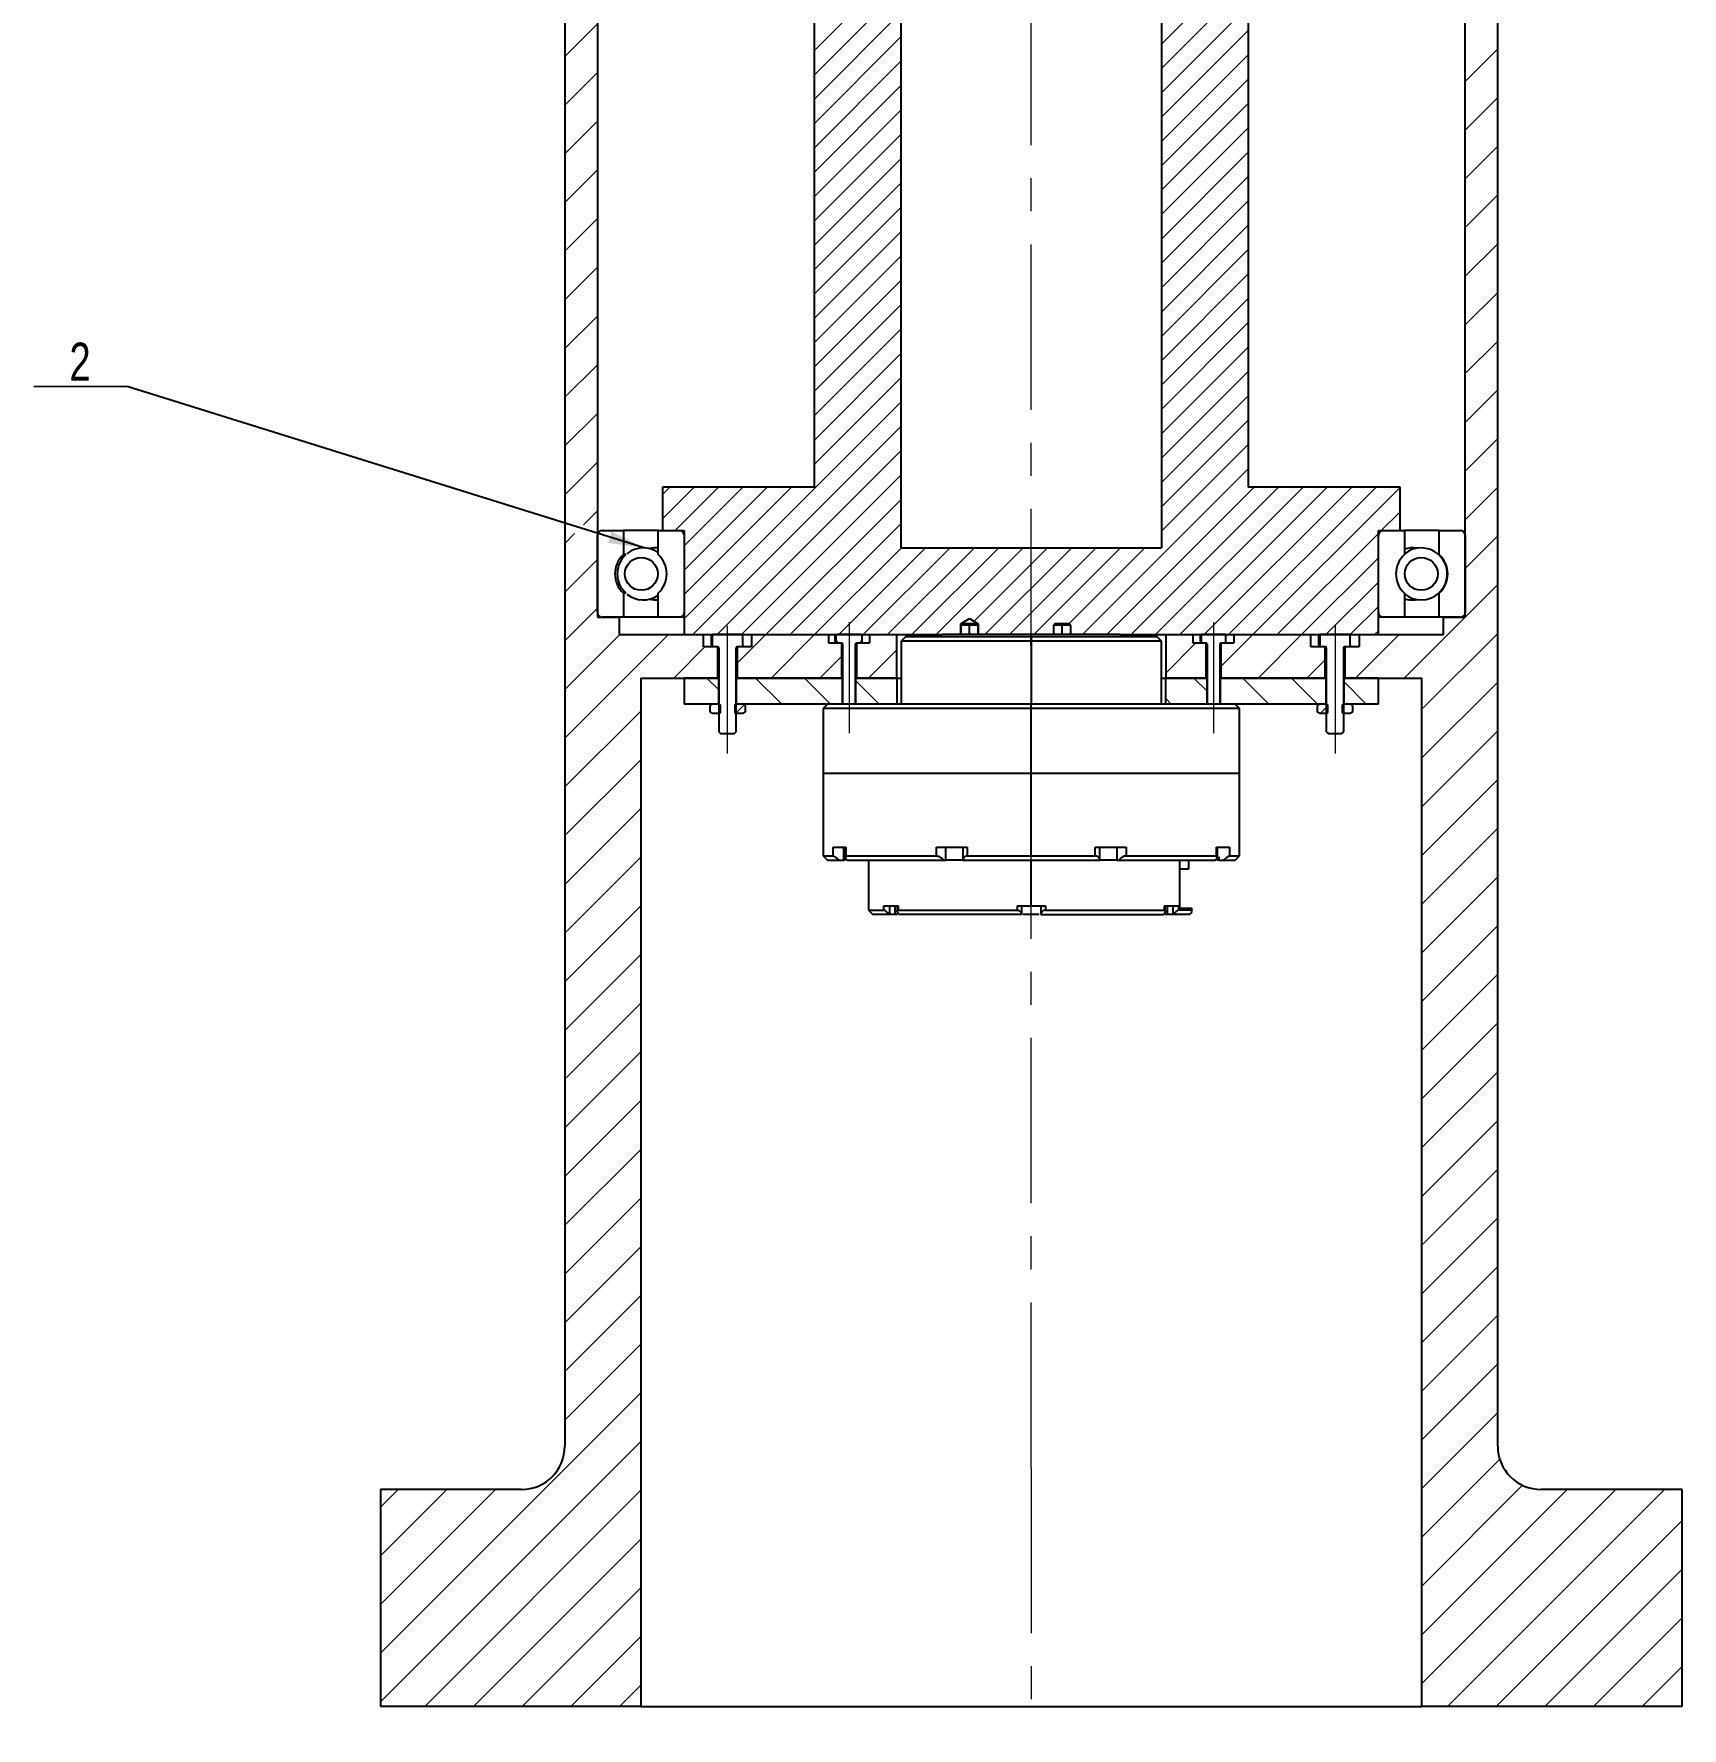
# Model space of a CAD drawing. Header units: millimetres. Extents: x -48 to 1187, y 2 to 839.
# Drawn here: x 595.5 to 747.4, y 516 to 672.1 of the extents above; entities that cross this region are included whole.
import ezdxf

# ---------------------------------------------------------------- set-up
doc = ezdxf.new("R2010")
doc.units = ezdxf.units.MM
doc.linetypes.add('CENTERX2', pattern=[20.32, 12.7, -2.54, 2.54, -2.54])
doc.styles.add('SLDTEXTSTYLE0', font='TXT', dxfattribs={"width": 0.75})
doc.dimstyles.new('SLDDIMSTYLE0', dxfattribs={"dimtxt": 0.18, "dimasz": 3.302, "dimexe": 0, "dimexo": 0.0625, "dimgap": 0, "dimtad": 0, "dimtih": 1, "dimtoh": 1, "dimdec": 0, "dimrnd": 1e-09, "dimzin": 0, "dimdsep": 46, "dimtxsty": 'Standard', "dimsah": 1, "dimcen": 0.09, "dimadec": 0, "dimazin": 0, "dimtfac": 3.302, "dimtdec": 0, "dimtofl": 0, "dimtmove": 0, "dimatfit": 3, "dimfxl": 0, "dimfrac": 2, "dimtolj": 1, "dimtzin": 0, "dimarcsym": 0})

# ---------------------------------------------------------------- blocks, each defined once
blk = doc.blocks.new('SW_HATCH_0')
at = {"color": 0, "linetype": 'Continuous', "lineweight": 18}
for p, q in [((24, 158.7), (16, 150.7)), ((56, 159.27), (48, 151.27)), ((24, 156.46), (16, 148.46)), ((56, 157.03), (48, 149.03)), ((56, 154.78), (48, 146.78)), ((-4, 153.15), (-7, 150.15)), ((24, 154.21), (16, 146.21)), ((24, 151.97), (16, 143.97)), ((56, 152.54), (48, 144.54)), ((56, 150.29), (48, 142.29)), ((79, 150.84), (76, 147.84)), ((-4, 148.66), (-7, 145.66)), ((24, 149.72), (16, 141.72)), ((24, 147.48), (16, 139.48)), ((56, 148.05), (48, 140.05)), ((56, 145.8), (48, 137.8)), ((79, 146.35), (76, 143.35)), ((-4, 144.17), (-7, 141.17)), ((24, 145.23), (16, 137.23)), ((24, 142.99), (16, 134.99)), ((56, 143.56), (48, 135.56)), ((24, 140.74), (16, 132.74)), ((56, 141.31), (48, 133.31)), ((79, 141.86), (76, 138.86)), ((-4, 139.68), (-7, 136.68)), ((56, 139.07), (48, 131.07)), ((24, 138.5), (16, 130.5)), ((24, 136.25), (16, 128.25)), ((56, 136.82), (48, 128.82)), ((79, 137.37), (76, 134.37)), ((-4, 135.19), (-7, 132.19)), ((56, 134.58), (48, 126.58)), ((24, 134.01), (16, 126.01)), ((79, 132.88), (76, 129.88)), ((24, 131.76), (16, 123.76)), ((56, 132.33), (48, 124.33)), ((-4, 130.7), (-7, 127.7)), ((56, 130.09), (48, 122.09)), ((24, 129.52), (16, 121.52)), ((79, 128.39), (76, 125.39)), ((24, 127.27), (16, 119.27)), ((56, 127.84), (48, 119.84)), ((-4, 126.21), (-7, 123.21)), ((24, 125.03), (16, 117.03)), ((56, 125.6), (48, 117.6)), ((79, 123.9), (76, 120.9)), ((24, 122.78), (16, 114.78)), ((56, 123.35), (48, 115.35)), ((-4, 121.72), (-7, 118.72)), ((24, 120.54), (16, 112.54)), ((56, 121.11), (48, 113.11)), ((56, 118.86), (48, 110.86)), ((79, 119.41), (76, 116.41)), ((-4, 117.23), (-7, 114.23)), ((24, 118.29), (4, 98.29)), ((24, 116.05), (4.79, 96.84)), ((56, 116.62), (48, 108.62)), ((56, 114.37), (48, 106.37)), ((79, 114.92), (76, 111.92)), ((-4, 112.74), (-7, 109.74)), ((24, 113.8), (7.04, 96.84)), ((24, 111.56), (9.28, 96.84)), ((56, 112.13), (40.71, 96.84)), ((4.92, 110.44), (2, 107.52)), ((2.68, 110.44), (2, 109.76)), ((7.17, 110.44), (3.17, 106.44)), ((13.9, 110.44), (4, 100.54)), ((11.66, 110.44), (4, 102.78)), ((9.41, 110.44), (4, 105.03)), ((56.56, 110.44), (42.96, 96.84)), ((58.8, 110.44), (45.2, 96.84)), ((61.05, 110.44), (47.45, 96.84)), ((63.29, 110.44), (49.69, 96.84)), ((65.54, 110.44), (51.94, 96.84)), ((67.78, 110.44), (54.18, 96.84)), ((70, 110.41), (56.43, 96.84)), ((79, 110.43), (76, 107.43)), ((-4, 108.25), (-5.29, 106.96)), ((24, 109.31), (11.53, 96.84)), ((70, 108.17), (68.27, 106.44)), ((24, 107.07), (13.77, 96.84)), ((-6.1, 106.15), (-7, 105.25)), ((24.02, 104.84), (16.02, 96.84)), ((26.26, 104.84), (18.26, 96.84)), ((28.51, 104.84), (20.51, 96.84)), ((30.75, 104.84), (22.75, 96.84)), ((33, 104.84), (25, 96.84)), ((35.24, 104.84), (27.24, 96.84)), ((37.49, 104.84), (30.72, 98.07)), ((39.73, 104.84), (31.73, 96.84)), ((41.98, 104.84), (33.98, 96.84)), ((44.22, 104.84), (36.22, 96.84)), ((46.47, 104.84), (39.47, 97.84)), ((68, 106.17), (58.67, 96.84)), ((79, 105.94), (76, 102.94)), ((-4, 103.76), (-7, 100.76)), ((68, 103.92), (60.92, 96.84)), ((68, 101.68), (63.16, 96.84)), ((79, 101.45), (76, 98.45)), ((-4, 99.27), (-7, 96.27)), ((68, 99.43), (65.41, 96.84)), ((75.99, 98.44), (70.39, 92.84)), ((2.55, 96.84), (-7, 87.29)), ((-1.94, 96.84), (-7, 91.78)), ((11.53, 96.84), (8.9, 94.21)), ((16.02, 96.84), (12.02, 92.84)), ((56.43, 96.84), (53.48, 93.89)), ((60.92, 96.84), (56.92, 92.84)), ((69.9, 96.84), (65.9, 92.84)), ((68, 97.19), (67.65, 96.84)), ((79, 96.96), (72, 89.96)), ((5.92, 95.72), (3.04, 92.84)), ((23.6, 95.44), (21, 92.84)), ((51.14, 96.04), (48.4, 93.3)), ((18.52, 94.85), (16.51, 92.84)), ((63.1, 94.53), (61.41, 92.84)), ((6.1, 92.84), (7.2, 91.74)), ((10.59, 92.84), (12.99, 90.44)), ((15.08, 92.84), (17.48, 90.44)), ((19.8, 92.61), (21.97, 90.44)), ((51, 92.84), (52.2, 91.64)), ((55.49, 92.84), (57.89, 90.44)), ((59.98, 92.84), (62.38, 90.44)), ((64.8, 92.51), (66.87, 90.44)), ((79, 92.47), (72, 85.47)), ((48.4, 90.95), (48.91, 90.44)), ((0, 89.8), (-7, 82.8)), ((4, 90.45), (4.01, 90.44)), ((9.54, 90.36), (8.76, 89.59)), ((63.34, 90.28), (62.62, 89.56)), ((79, 87.98), (72, 80.98)), ((0, 85.31), (-7, 78.31)), ((79, 83.49), (72, 76.49)), ((0, 80.82), (-7, 73.82)), ((79, 79), (72, 72)), ((0, 76.33), (-7, 69.33)), ((79, 74.51), (72, 67.51)), ((0, 71.84), (-7, 64.84)), ((79, 70.02), (72, 63.02)), ((0, 67.35), (-7, 60.35)), ((79, 65.53), (72, 58.53)), ((0, 62.86), (-7, 55.86)), ((79, 61.04), (72, 54.04)), ((0, 58.37), (-7, 51.37)), ((79, 56.55), (72, 49.55)), ((0, 53.88), (-7, 46.88)), ((79, 52.06), (72, 45.06)), ((0, 49.39), (-7, 42.39)), ((79, 47.57), (72, 40.57)), ((0, 44.9), (-7, 37.9)), ((79, 43.08), (72, 36.08)), ((0, 40.41), (-7, 33.41)), ((79, 38.59), (72, 31.59)), ((0, 35.92), (-7, 28.92)), ((79, 34.1), (72, 27.1)), ((0, 31.43), (-7, 24.43)), ((79, 29.61), (72, 22.61)), ((0, 26.94), (-24, 2.94)), ((79, 25.12), (72, 18.12)), ((0, 22.45), (-24, -1.55)), ((79.19, 20.82), (72, 13.63)), ((-13.39, 18.04), (-24, 7.43)), ((-17.88, 18.04), (-24, 11.92)), ((-22.37, 18.04), (-24, 16.41)), ((0, 17.96), (-19.92, -1.96)), ((81.29, 18.42), (72, 9.14)), ((89.88, 18.04), (72, 0.16)), ((85.39, 18.04), (72, 4.65)), ((94.37, 18.04), (74.37, -1.96)), ((96, 15.18), (78.86, -1.96)), ((0, 13.47), (-15.43, -1.96)), ((96, 10.69), (83.35, -1.96)), ((0, 8.98), (-10.94, -1.96)), ((96, 6.2), (87.84, -1.96)), ((0, 4.49), (-6.45, -1.96)), ((96, 1.71), (92.33, -1.96)), ((0, 0), (-1.96, -1.96))]:
    blk.add_line(p, q, dxfattribs=at)
blk = doc.blocks.new('SW_NOTE_0_17')
at = {"color": 0, "linetype": 'Continuous', "lineweight": 0}
for p, q in [((-8.59, 0), (0, 0)), ((0, 0), (-8.59, 0)), ((-8.59, 0), (0, 0)), ((0, 0), (-8.59, 0)), ((-8.59, 0), (0, 0)), ((0, 0), (-8.59, 0))]:
    blk.add_line(p, q, dxfattribs=at)
at = {"color": 0, "linetype": 'Continuous', "lineweight": 0, "insert": (-4.33, 4.04), "char_height": 3.5, "attachment_point": 2, "style": 'SLDTEXTSTYLE0'}
blk.add_mtext('2', dxfattribs=at)

msp = doc.modelspace()

# ---------------------------------------------------------------- linework, layer by layer
at = {"color": 7, "linetype": 'Continuous', "lineweight": 25}
for p, q in [((644.404446, 696.764627), (644.404446, 541.964627)), ((730.404446, 541.964627), (730.404446, 696.764627)), ((675.404446, 624.764627), (675.404446, 695.564627)), ((699.404446, 695.564627), (699.404446, 624.764627)), ((647.404446, 694.764627), (647.404446, 618.364627)), ((727.404446, 618.364627), (727.404446, 694.764627)), ((667.404446, 630.364627), (667.404446, 682.764627)), ((707.404446, 682.764627), (707.404446, 630.364627)), ((653.404446, 630.364627), (653.404446, 626.364627)), ((667.404446, 630.364627), (653.404446, 630.364627)), ((721.404446, 630.364627), (707.404446, 630.364627)), ((721.404446, 626.364627), (721.404446, 630.364627)), ((647.844446, 626.364627), (649.804446, 626.364627)), ((649.804446, 626.364627), (649.804446, 624.140042)), ((653.004446, 626.364627), (649.804446, 626.364627)), ((653.004446, 624.140042), (653.004446, 626.364627)), ((653.004446, 626.364627), (654.964446, 626.364627)), ((653.404446, 626.364627), (655.404446, 626.364627)), ((655.404446, 626.364627), (655.404446, 616.764627)), ((719.404446, 626.364627), (721.404446, 626.364627)), ((719.404446, 616.764627), (719.404446, 626.364627)), ((719.844446, 626.364627), (721.804446, 626.364627)), ((725.004446, 626.364627), (721.804446, 626.364627)), ((721.804446, 626.364627), (721.804446, 624.140042)), ((725.004446, 624.140042), (725.004446, 626.364627)), ((725.004446, 626.364627), (726.964446, 626.364627)), ((647.404446, 618.804627), (647.404446, 625.924627)), ((655.404446, 625.924627), (655.404446, 618.804627)), ((675.404446, 624.764627), (699.404446, 624.764627)), ((719.404446, 618.804627), (719.404446, 625.924627)), ((727.404446, 625.924627), (727.404446, 618.804627)), ((650.022026, 624.140042), (649.804446, 624.140042)), ((724.964986, 624.140042), (724.957691, 624.140042)), ((725.004446, 624.140042), (724.964986, 624.140042)), ((649.804446, 620.589211), (649.804446, 618.364627)), ((650.022026, 620.589211), (649.804446, 620.589211)), ((653.004446, 618.364627), (653.004446, 620.589211)), ((721.804446, 620.589211), (721.804446, 618.364627)), ((724.957636, 620.589211), (724.964986, 620.589211)), ((725.004446, 620.589211), (724.964986, 620.589211)), ((725.004446, 618.364627), (725.004446, 620.589211)), ((647.404446, 618.364627), (649.404446, 618.364627)), ((649.804446, 618.364627), (647.844446, 618.364627)), ((649.404446, 618.364627), (649.404446, 616.764627)), ((653.004446, 618.364627), (649.804446, 618.364627)), ((654.964446, 618.364627), (653.004446, 618.364627)), ((655.404446, 618.364627), (654.964446, 618.364627)), ((680.904446, 617.764627), (681.704446, 618.245315)), ((681.024446, 617.764627), (680.904446, 617.644627)), ((680.904446, 616.774627), (680.904446, 617.764627)), ((680.904446, 617.764627), (681.024446, 617.764627)), ((680.904446, 617.644627), (680.904446, 616.764627)), ((681.704446, 618.245315), (682.504446, 617.764627)), ((681.704446, 617.644627), (681.704446, 617.764627)), ((681.704446, 616.764627), (681.704446, 617.644627)), ((682.504446, 617.644627), (682.384446, 617.764627)), ((682.384446, 617.764627), (682.504446, 617.764627)), ((682.504446, 617.764627), (682.504446, 616.774627)), ((682.504446, 616.764627), (682.504446, 617.644627)), ((689.574446, 617.764627), (689.454446, 617.644627)), ((689.454446, 617.644627), (689.454446, 616.764627)), ((690.254446, 617.644627), (690.254446, 617.764627)), ((690.254446, 616.764627), (690.254446, 617.644627)), ((691.054446, 617.644627), (690.934446, 617.764627)), ((691.054446, 616.764627), (691.054446, 617.644627)), ((719.844446, 618.364627), (719.404446, 618.364627)), ((721.804446, 618.364627), (719.844446, 618.364627)), ((725.004446, 618.364627), (721.804446, 618.364627)), ((726.964446, 618.364627), (725.004446, 618.364627)), ((725.404446, 616.764627), (725.404446, 618.364627)), ((725.404446, 618.364627), (727.404446, 618.364627)), ((649.404446, 616.764627), (657.177846, 616.764627)), ((655.404446, 616.764627), (679.134442, 616.764627)), ((657.187846, 616.754627), (657.177846, 616.764627)), ((657.187846, 615.644627), (657.187846, 616.754627)), ((657.967634, 616.754627), (657.187846, 616.754627)), ((658.504446, 615.644627), (657.187846, 615.644627)), ((657.917577, 615.804627), (657.917577, 616.639584)), ((657.994258, 615.804627), (657.917577, 615.804627)), ((657.994258, 616.758745), (658.004446, 616.764627)), ((657.994258, 616.758745), (657.994258, 615.804627)), ((658.004446, 615.804627), (657.994258, 615.804627)), ((660.804446, 616.764627), (658.004446, 616.764627)), ((658.004446, 615.644627), (658.004446, 615.804627)), ((658.524446, 615.644627), (658.004446, 615.644627)), ((658.504446, 612.764627), (658.504446, 615.644627)), ((658.604446, 615.564627), (658.604446, 607.800627)), ((660.204446, 607.800627), (660.204446, 615.564627)), ((660.804446, 615.644627), (660.284446, 615.644627)), ((660.304446, 615.644627), (660.304446, 612.764627)), ((661.621046, 615.644627), (660.304446, 615.644627)), ((660.804446, 616.764627), (660.814634, 616.758745)), ((660.814634, 615.804627), (660.804446, 615.804627)), ((660.804446, 615.804627), (660.804446, 615.644627)), ((660.814634, 615.804627), (660.814634, 616.758745)), ((661.621046, 616.754627), (660.814634, 616.754627)), ((661.631046, 616.764627), (661.621046, 616.754627)), ((661.621046, 616.754627), (661.621046, 615.644627)), ((661.631046, 616.764627), (668.724246, 616.764627)), ((668.734246, 616.754627), (668.724246, 616.764627)), ((668.734246, 615.964627), (668.734246, 616.754627)), ((669.487125, 616.754627), (668.734246, 616.754627)), ((669.924446, 615.964627), (668.734246, 615.964627)), ((669.33913, 616.666379), (669.390838, 616.699035)), ((669.33913, 616.124627), (669.33913, 616.666379)), ((669.390838, 616.124627), (669.33913, 616.124627)), ((669.390838, 616.699035), (669.504446, 616.764627)), ((669.390838, 616.699035), (669.390838, 616.124627)), ((669.504446, 616.124627), (669.390838, 616.124627)), ((671.704446, 616.764627), (669.504446, 616.764627)), ((669.504446, 615.964627), (669.504446, 616.124627)), ((669.964446, 615.964627), (669.504446, 615.964627)), ((669.924446, 612.764627), (669.924446, 615.964627)), ((670.004446, 615.924627), (670.004446, 610.364627)), ((671.204446, 610.364627), (671.204446, 615.924627)), ((671.704446, 615.964627), (671.244446, 615.964627)), ((671.284446, 615.964627), (671.284446, 612.764627)), ((672.474646, 615.964627), (671.284446, 615.964627)), ((671.704446, 616.764627), (671.818054, 616.699035)), ((671.818054, 616.124627), (671.704446, 616.124627)), ((671.704446, 616.124627), (671.704446, 615.964627)), ((672.474646, 616.754627), (671.721766, 616.754627)), ((671.818054, 616.124627), (671.818054, 616.699035)), ((672.484646, 616.764627), (672.474646, 616.754627)), ((672.474646, 616.754627), (672.474646, 615.964627)), ((672.484646, 616.764627), (675.004446, 616.764627)), ((675.004446, 612.764627), (675.004446, 616.764627)), ((675.804446, 616.564627), (675.404446, 616.164627)), ((675.404446, 616.164627), (675.404446, 610.364627)), ((679.204446, 616.764627), (679.004446, 616.564627)), ((687.404446, 616.564627), (687.404446, 616.764627)), ((687.404446, 616.564627), (687.404446, 616.164627)), ((687.404446, 615.764627), (687.404446, 616.564627)), ((687.404446, 616.164627), (687.404446, 610.364627)), ((695.804446, 616.564627), (695.604446, 616.764627)), ((695.67445, 616.764627), (719.404446, 616.764627)), ((699.404446, 616.164627), (699.004446, 616.564627)), ((699.404446, 610.364627), (699.404446, 616.164627)), ((699.804446, 616.764627), (699.804446, 612.764627)), ((699.804446, 616.764627), (702.324246, 616.764627)), ((702.334246, 616.754627), (702.324246, 616.764627)), ((703.087125, 616.754627), (702.334246, 616.754627)), ((702.334246, 615.964627), (702.334246, 616.754627)), ((703.524446, 615.964627), (702.334246, 615.964627)), ((702.992797, 616.666379), (703.077564, 616.749107)), ((702.992797, 616.124627), (702.992797, 616.666379)), ((703.077564, 616.124627), (702.992797, 616.124627)), ((703.077564, 616.749107), (703.104446, 616.764627)), ((703.077564, 616.749107), (703.077564, 616.124627)), ((703.104446, 616.124627), (703.077564, 616.124627)), ((705.304446, 616.764627), (703.104446, 616.764627)), ((703.104446, 615.964627), (703.104446, 616.124627)), ((703.564446, 615.964627), (703.104446, 615.964627)), ((703.524446, 612.764627), (703.524446, 615.964627)), ((703.604446, 615.924627), (703.604446, 610.364627)), ((704.804446, 610.364627), (704.804446, 615.924627)), ((705.304446, 615.964627), (704.844446, 615.964627)), ((704.884446, 615.964627), (704.884446, 612.764627)), ((706.074646, 615.964627), (704.884446, 615.964627)), ((705.304446, 616.764627), (705.331328, 616.749106)), ((705.331328, 616.124627), (705.304446, 616.124627)), ((705.304446, 616.124627), (705.304446, 615.964627)), ((706.074646, 616.754627), (705.321766, 616.754627)), ((705.331328, 616.124627), (705.331328, 616.749106)), ((706.084646, 616.764627), (706.074646, 616.754627)), ((706.074646, 616.754627), (706.074646, 615.964627)), ((706.084646, 616.764627), (713.177846, 616.764627)), ((713.187846, 616.754627), (713.177846, 616.764627)), ((713.187846, 615.644627), (713.187846, 616.754627)), ((713.967634, 616.754627), (713.187846, 616.754627)), ((714.504446, 615.644627), (713.187846, 615.644627)), ((713.917577, 615.804627), (713.917577, 616.639584)), ((713.994258, 615.804627), (713.917577, 615.804627)), ((713.994258, 616.758745), (714.004446, 616.764627)), ((713.994258, 616.758745), (713.994258, 615.804627)), ((714.004446, 615.804627), (713.994258, 615.804627)), ((716.804446, 616.764627), (714.004446, 616.764627)), ((714.004446, 615.644627), (714.004446, 615.804627)), ((714.524446, 615.644627), (714.004446, 615.644627)), ((714.504446, 612.764627), (714.504446, 615.644627)), ((714.604446, 615.564627), (714.604446, 607.800627)), ((716.204446, 607.800627), (716.204446, 615.564627)), ((716.804446, 615.644627), (716.284446, 615.644627)), ((716.304446, 615.644627), (716.304446, 612.764627)), ((717.621046, 615.644627), (716.304446, 615.644627)), ((716.804446, 616.764627), (716.814634, 616.758745)), ((716.814634, 615.804627), (716.804446, 615.804627)), ((716.804446, 615.804627), (716.804446, 615.644627)), ((716.814634, 615.804627), (716.814634, 616.758745)), ((717.621046, 616.754627), (716.814634, 616.754627)), ((717.631046, 616.764627), (717.621046, 616.754627)), ((717.621046, 616.754627), (717.621046, 615.644627)), ((717.631046, 616.764627), (725.404446, 616.764627)), ((651.404446, 612.764627), (651.404446, 517.964627)), ((651.404446, 612.764627), (658.504446, 612.764627)), ((655.404446, 612.764627), (655.404446, 610.364627)), ((658.604446, 612.764627), (655.404446, 612.764627)), ((658.604446, 610.374627), (658.604446, 612.764627)), ((660.204446, 612.764627), (660.204446, 610.374627)), ((669.994446, 612.764627), (660.204446, 612.764627)), ((660.304446, 612.764627), (669.924446, 612.764627)), ((670.004446, 612.754627), (669.994446, 612.764627)), ((670.004446, 612.764627), (669.994446, 612.764627)), ((670.004446, 610.364627), (670.004446, 612.754627)), ((671.214446, 612.764627), (671.204446, 612.754627)), ((671.214446, 612.764627), (671.204446, 612.764627)), ((671.204446, 612.754627), (671.204446, 610.364627)), ((675.004446, 612.764627), (671.214446, 612.764627)), ((671.284446, 612.764627), (675.004446, 612.764627)), ((675.004446, 612.764627), (675.004446, 610.364627)), ((675.004446, 612.764627), (675.404446, 612.764627)), ((699.404446, 612.764627), (699.804446, 612.764627)), ((699.804446, 610.364627), (699.804446, 612.764627)), ((703.594446, 612.764627), (699.804446, 612.764627)), ((699.804446, 612.764627), (703.524446, 612.764627)), ((703.604446, 612.754627), (703.594446, 612.764627)), ((703.604446, 612.764627), (703.594446, 612.764627)), ((703.604446, 610.364627), (703.604446, 612.754627)), ((704.814446, 612.764627), (704.804446, 612.754627)), ((704.814446, 612.764627), (704.804446, 612.764627)), ((704.804446, 612.754627), (704.804446, 610.364627)), ((714.604446, 612.764627), (704.814446, 612.764627)), ((704.884446, 612.764627), (714.504446, 612.764627)), ((714.604446, 610.374627), (714.604446, 612.764627)), ((716.204446, 612.764627), (716.204446, 610.374627)), ((719.404446, 612.764627), (716.204446, 612.764627)), ((716.304446, 612.764627), (723.404446, 612.764627)), ((719.404446, 610.364627), (719.404446, 612.764627)), ((723.404446, 517.964627), (723.404446, 612.764627)), ((658.594446, 610.364627), (655.404446, 610.364627)), ((658.004446, 610.364627), (657.787865, 610.239584)), ((657.787865, 609.60967), (657.787865, 610.239584)), ((658.004446, 609.484627), (657.787865, 609.60967)), ((658.604446, 610.364627), (658.004446, 610.364627)), ((658.604446, 609.484627), (658.004446, 609.484627)), ((658.594446, 610.364627), (658.604446, 610.374627)), ((658.604446, 610.364627), (658.604446, 610.354467)), ((658.604446, 610.354467), (658.744446, 610.256438)), ((658.744446, 609.582656), (658.604446, 609.484627)), ((658.744446, 609.582656), (658.744446, 610.256438)), ((660.064446, 610.256438), (660.204446, 610.354467)), ((660.064446, 610.256438), (660.064446, 609.582656)), ((660.204446, 609.484627), (660.064446, 609.582656)), ((660.204446, 610.374627), (660.214446, 610.364627)), ((660.204446, 610.354467), (660.204446, 610.364627)), ((660.804446, 610.364627), (660.204446, 610.364627)), ((660.804446, 609.484627), (660.204446, 609.484627)), ((668.534442, 610.364627), (660.214446, 610.364627)), ((661.021027, 610.239584), (660.804446, 610.364627)), ((661.021027, 609.60967), (660.804446, 609.484627)), ((661.021027, 610.239584), (661.021027, 609.60967)), ((668.604446, 610.364627), (668.204446, 609.964627)), ((668.204446, 609.964627), (668.204446, 603.964627)), ((687.404446, 609.964627), (687.404446, 610.364627)), ((687.404446, 603.964627), (687.404446, 609.964627)), ((706.604446, 609.964627), (706.204446, 610.364627)), ((714.594446, 610.364627), (706.27445, 610.364627)), ((706.604446, 603.964627), (706.604446, 609.964627)), ((714.004446, 610.364627), (713.787865, 610.239584)), ((713.787865, 609.60967), (713.787865, 610.239584)), ((714.004446, 609.484627), (713.787865, 609.60967)), ((714.604446, 610.364627), (714.004446, 610.364627)), ((714.604446, 609.484627), (714.004446, 609.484627)), ((714.594446, 610.364627), (714.604446, 610.374627)), ((714.604446, 610.364627), (714.604446, 610.354467)), ((714.604446, 610.354467), (714.744446, 610.256438)), ((714.744446, 609.582656), (714.604446, 609.484627)), ((714.744446, 609.582656), (714.744446, 610.256438)), ((716.064446, 610.256438), (716.204446, 610.354467)), ((716.064446, 610.256438), (716.064446, 609.582656)), ((716.204446, 609.484627), (716.064446, 609.582656)), ((716.204446, 610.374627), (716.214446, 610.364627)), ((716.204446, 610.354467), (716.204446, 610.364627)), ((716.804446, 610.364627), (716.204446, 610.364627)), ((716.804446, 609.484627), (716.204446, 609.484627)), ((719.404446, 610.364627), (716.214446, 610.364627)), ((717.021027, 610.239584), (716.804446, 610.364627)), ((717.021027, 609.60967), (716.804446, 609.484627)), ((717.021027, 610.239584), (717.021027, 609.60967)), ((658.604446, 607.800627), (658.760446, 607.644627)), ((658.760446, 607.644627), (660.048446, 607.644627)), ((660.048446, 607.644627), (660.204446, 607.800627)), ((714.604446, 607.800627), (714.760446, 607.644627)), ((714.760446, 607.644627), (716.048446, 607.644627)), ((716.048446, 607.644627), (716.204446, 607.800627)), ((668.204455, 603.964627), (668.204455, 596.364626)), ((687.404446, 596.364626), (687.404446, 603.964627)), ((706.604437, 596.364626), (706.604437, 603.964627)), ((669.132544, 597.164627), (670.314292, 597.164627)), ((669.132544, 596.364626), (669.132544, 597.164627)), ((670.1115, 595.964627), (670.1115, 597.164627)), ((670.249819, 597.164627), (670.249819, 596.294256)), ((670.314292, 597.164627), (670.314292, 596.364626)), ((678.654227, 597.164627), (681.507221, 597.164627)), ((678.654227, 596.364626), (678.654227, 597.164627)), ((679.524427, 595.964627), (679.524427, 597.164627)), ((681.09457, 597.164627), (681.09457, 595.964627)), ((681.507221, 597.164627), (681.507221, 596.364626)), ((693.30167, 597.164627), (696.154664, 597.164627)), ((693.30167, 596.364626), (693.30167, 597.164627)), ((693.714322, 595.964627), (693.714322, 597.164627)), ((695.284466, 597.164627), (695.284466, 595.964627)), ((696.154664, 597.164627), (696.154664, 596.364626)), ((704.494599, 597.164627), (705.676348, 597.164627)), ((704.494599, 596.364626), (704.494599, 597.164627)), ((704.559073, 596.300464), (704.559073, 597.164627)), ((705.676348, 597.164627), (705.676348, 596.364626)), ((668.204455, 596.364626), (668.604451, 595.964627)), ((670.280226, 595.964627), (670.1115, 595.964627)), ((672.404446, 595.964627), (672.404446, 591.364627)), ((687.404446, 591.764627), (687.404446, 595.964627)), ((693.714275, 595.964627), (693.714322, 595.964627)), ((701.108095, 591.564627), (701.108095, 595.964627)), ((701.92444, 595.164627), (701.92444, 595.964627)), ((704.697392, 595.964627), (704.528666, 595.964627)), ((704.697392, 596.278836), (704.697392, 595.964627)), ((706.204441, 595.964627), (706.604437, 596.364626)), ((672.404446, 591.364627), (672.804446, 590.964627)), ((673.806551, 591.764627), (675.121619, 591.764627)), ((673.806551, 591.364627), (673.806551, 591.764627)), ((674.369161, 590.964627), (674.342972, 590.964627)), ((674.369161, 590.964627), (674.369161, 591.764627)), ((674.84009, 590.964627), (674.369161, 590.964627)), ((674.84009, 591.764627), (674.84009, 590.964627)), ((675.049161, 591.764627), (675.049161, 591.292568)), ((675.121619, 591.764627), (675.121619, 591.364627)), ((686.089377, 591.764627), (686.089377, 591.364627)), ((686.089377, 591.764627), (687.404446, 591.764627)), ((686.524446, 590.964627), (686.523349, 590.964627)), ((686.524446, 590.964627), (686.524446, 591.764627)), ((687.404446, 591.764627), (688.719514, 591.764627)), ((688.284446, 591.764627), (688.284446, 590.964627)), ((688.284446, 590.964627), (688.285543, 590.964627)), ((688.719514, 591.764627), (688.719514, 591.364627)), ((699.687273, 591.764627), (701.002341, 591.764627)), ((699.687273, 591.364627), (699.687273, 591.764627)), ((699.968802, 590.964627), (699.724822, 590.964627)), ((699.759731, 591.292553), (699.759731, 591.764627)), ((699.968802, 590.964627), (699.968802, 591.764627)), ((700.439731, 590.964627), (699.968802, 590.964627)), ((700.439731, 591.764627), (700.439731, 590.964627)), ((700.46592, 590.964627), (700.439731, 590.964627)), ((701.002341, 591.364627), (701.002341, 591.764627)), ((702.004446, 590.964627), (702.204446, 591.164627)), ((702.204446, 591.364627), (702.204446, 591.564627)), ((702.204446, 591.164627), (702.204446, 591.364627)), ((627.404446, 537.964627), (627.404446, 517.964627)), ((640.404446, 537.964627), (627.404446, 537.964627)), ((747.404446, 537.964627), (734.404446, 537.964627)), ((747.404446, 517.964627), (747.404446, 537.964627)), ((651.404446, 517.964627), (627.404446, 517.964627)), ((651.404446, 517.964627), (723.404446, 517.964627)), ((747.404446, 517.964627), (723.404446, 517.964627))]:
    msp.add_line(p, q, dxfattribs=at)
at = {"color": 7, "linetype": 'CENTERX2', "lineweight": 18, "ltscale": 1.2}
for p, q in [((687.404446, 539.964627), (687.404446, 696.764627)), ((659.404446, 605.800627), (659.404446, 617.564627)), ((670.604446, 617.924627), (670.604446, 607.676827)), ((704.204446, 617.924627), (704.204446, 607.676827)), ((715.404446, 617.564627), (715.404446, 605.800627)), ((687.404446, 539.964627), (687.404446, 515.964627))]:
    msp.add_line(p, q, dxfattribs=at)
at = {"color": 7, "linetype": 'Continuous', "lineweight": 25}
for centre in [(651.452671, 622.364627), (723.356221, 622.364627)]:
    msp.add_circle(centre, 1.513307, dxfattribs=at)
for centre, radius, start, end in [((647.844446, 625.924627), 0.44, 90, 180), ((654.964446, 625.924627), 0.44, 0, 90), ((719.844446, 625.924627), 0.44, 90, 180), ((726.964446, 625.924627), 0.44, 0, 90), ((651.636405, 622.364627), 2.4, 55.24859295, 129.05607926), ((652.795798, 622.364627), 2.4, 85.01260539, 103.9774611), ((723.356221, 622.364627), 2.4, 47.96379073, 130.28369849), ((722.559284, 622.364627), 2.4, 80.44301366, 108.33158536), ((651.404446, 622.364627), 2.39, 132.02509766, 227.97490234), ((651.404446, 622.364627), 2.39, 312.02509766, 47.97490234), ((723.404446, 622.364627), 2.39, 132.02509766, 227.97490234), ((723.404446, 622.364627), 2.39, 312.02509766, 47.97490234), ((651.636405, 622.364627), 2.4, 230.73562377, 304.75140705), ((652.795798, 622.364627), 2.4, 256.0225389, 274.98739461), ((723.356221, 622.364627), 2.4, 229.71630151, 312.05604766), ((722.559284, 622.364627), 2.4, 251.66841464, 279.55698634), ((647.844446, 618.804627), 0.44, 180, 270), ((654.964446, 618.804627), 0.44, 270, 0), ((719.844446, 618.804627), 0.44, 180, 270), ((726.964446, 618.804627), 0.44, 270, 0), ((658.524446, 615.564627), 0.08, 0, 90), ((660.284446, 615.564627), 0.08, 90, 180), ((669.964446, 615.924627), 0.04, 0, 90), ((671.244446, 615.924627), 0.04, 90, 180), ((703.564446, 615.924627), 0.04, 0, 90), ((704.844446, 615.924627), 0.04, 90, 180), ((714.524446, 615.564627), 0.08, 0, 90), ((716.284446, 615.564627), 0.08, 90, 180), ((640.404446, 541.964627), 4, 270, 0), ((734.404446, 541.964627), 4, 180, 270)]:
    msp.add_arc(centre, radius, start, end, dxfattribs=at)
for points, knots in [([(650.022026, 624.140042), (649.841257, 623.940582), (649.479693, 623.541632), (649.224925, 622.755937), (649.229771, 621.944235), (649.490978, 621.171223), (649.847167, 620.780851), (650.022026, 620.589211)], [0, 0, 0, 0, 0.2014146095, 0.4028588143, 0.6043025045, 0.8057459133, 1, 1, 1, 1]), ([(724.964986, 620.589211), (725.14665, 620.788672), (725.510004, 621.187622), (725.766034, 621.973316), (725.761164, 622.785019), (725.498663, 623.558031), (725.140711, 623.948403), (724.964986, 624.140042)], [0, 0, 0, 0, 0.2014146095, 0.4028588143, 0.6043025045, 0.8057459133, 1, 1, 1, 1]), ([(657.917577, 616.639584), (657.923836, 616.654201), (657.948915, 616.712771), (657.974819, 616.739035), (657.994258, 616.758745)], [0, 0, 0, 0, 0.2495653432, 1, 1, 1, 1]), ([(713.917577, 616.639584), (713.923836, 616.654201), (713.948915, 616.712771), (713.974819, 616.739035), (713.994258, 616.758745)], [0, 0, 0, 0, 0.2495651991, 1, 1, 1, 1]), ([(669.132544, 596.364626), (669.144331, 596.362848), (669.168433, 596.359212), (669.244597, 596.323551), (669.364451, 596.245699), (669.528254, 596.115767), (669.635776, 596.018285), (669.694961, 595.964627)], [0, 0, 0, 0, 0.1142717217, 0.2336664902, 0.4962818459, 0.7227324024, 1, 1, 1, 1]), ([(670.314292, 596.364626), (670.30015, 596.362732), (670.271453, 596.358889), (670.24445, 596.321593), (670.25391, 596.240965), (670.316124, 596.112204), (670.385048, 596.014497), (670.420226, 595.964627)], [0, 0, 0, 0, 0.1209755942, 0.2454826394, 0.4964284303, 0.7429774736, 1, 1, 1, 1]), ([(678.654227, 596.364626), (678.684306, 596.362848), (678.745813, 596.359212), (678.882633, 596.323551), (679.043741, 596.245699), (679.214622, 596.115767), (679.297856, 596.018285), (679.343671, 595.964627)], [0, 0, 0, 0, 0.1142717273, 0.2336664976, 0.4962818463, 0.7227324163, 1, 1, 1, 1]), ([(681.09457, 595.964627), (681.037947, 595.964627), (680.878791, 595.964627), (680.539548, 595.964627), (680.152668, 595.964627), (679.819882, 595.964627), (679.582276, 595.964627), (679.54371, 595.964627), (679.524427, 595.964627)], [0, 0, 0, 0, 0.0994607256, 0.2795685805, 0.4596764353, 0.6397842902, 0.8198921451, 1, 1, 1, 1]), ([(681.507221, 596.364626), (681.474664, 596.362732), (681.408599, 596.358889), (681.292563, 596.321593), (681.183657, 596.240965), (681.109213, 596.112204), (681.09955, 596.014497), (681.094618, 595.964627)], [0, 0, 0, 0, 0.1209755941, 0.2454826394, 0.4964284303, 0.7429774736, 1, 1, 1, 1]), ([(693.714275, 595.964627), (693.708628, 596.018386), (693.698369, 596.11607), (693.620692, 596.245549), (693.512658, 596.32363), (693.395554, 596.359348), (693.332649, 596.362884), (693.30167, 596.364626)], [0, 0, 0, 0, 0.2772061394, 0.5037063537, 0.7662957088, 0.8849041675, 1, 1, 1, 1]), ([(695.284466, 595.964627), (695.276005, 595.964627), (695.259083, 595.964627), (695.161923, 595.964627), (695.018231, 595.964627), (694.831036, 595.964627), (694.612638, 595.964627), (694.375016, 595.964627), (694.133007, 595.964627), (693.904869, 595.964627), (693.775521, 595.964627), (693.714322, 595.964627)], [0, 0, 0, 0, 0.1123846532, 0.2247693063, 0.3371539595, 0.4495386126, 0.5619232658, 0.674307919, 0.7866925721, 0.8990772253, 1, 1, 1, 1]), ([(696.154664, 596.364626), (696.122763, 596.362732), (696.058031, 596.358889), (695.920933, 596.321593), (695.757458, 596.240965), (695.589964, 596.112204), (695.507375, 596.014497), (695.465221, 595.964627)], [0, 0, 0, 0, 0.1209755943, 0.2454826394, 0.4964284303, 0.7429774736, 1, 1, 1, 1]), ([(701.108095, 595.164627), (701.221176, 595.164627), (701.548935, 595.164627), (701.84589, 595.164627), (701.898257, 595.164627), (701.92444, 595.164627)], [0, 0, 0, 0, 0.2084698534, 0.6042349267, 1, 1, 1, 1]), ([(704.388666, 595.964627), (704.435116, 596.031747), (704.503599, 596.130706), (704.551871, 596.240416), (704.556683, 596.280967), (704.559003, 596.30052)], [0, 0, 0, 0, 0.521900923, 0.7694656431, 1, 1, 1, 1]), ([(704.494599, 596.364626), (704.513067, 596.361486), (704.55144, 596.354962), (704.556466, 596.319078), (704.559073, 596.300464)], [0, 0, 0, 0, 0.4812949592, 1, 1, 1, 1]), ([(705.676348, 596.364626), (705.663791, 596.362732), (705.63831, 596.358889), (705.560461, 596.321593), (705.438178, 596.240965), (705.27575, 596.112204), (705.168614, 596.014497), (705.113931, 595.964627)], [0, 0, 0, 0, 0.1209755941, 0.2454826394, 0.4964284303, 0.7429774736, 1, 1, 1, 1]), ([(674.342972, 590.964627), (674.300503, 591.009632), (674.21542, 591.099794), (674.091551, 591.206572), (673.992293, 591.279954), (673.919981, 591.325213), (673.853674, 591.357783), (673.822246, 591.362347), (673.806551, 591.364627)], [0, 0, 0, 0, 0.2487080231, 0.498254219, 0.6279756002, 0.7489797058, 0.8746357079, 1, 1, 1, 1]), ([(675.084065, 590.964627), (675.073443, 590.964627), (674.986583, 590.964627), (674.908566, 590.964627), (674.84009, 590.964627)], [0, 0, 0, 0, 0.1222979657, 1, 1, 1, 1]), ([(675.224069, 590.964627), (675.189087, 591.009845), (675.119238, 591.100134), (675.065128, 591.207606), (675.047125, 591.280576), (675.050668, 591.326164), (675.072317, 591.358141), (675.105535, 591.362511), (675.121619, 591.364627)], [0, 0, 0, 0, 0.2499117896, 0.4990023465, 0.6318598333, 0.7496769099, 0.8787917522, 1, 1, 1, 1]), ([(686.089377, 591.364627), (686.120617, 591.362498), (686.18515, 591.358101), (686.272545, 591.325982), (686.348908, 591.280275), (686.430102, 591.207178), (686.500372, 591.099774), (686.515699, 591.009625), (686.523349, 590.964627)], [0, 0, 0, 0, 0.12153444601, 0.25106173947, 0.36885647311, 0.50175168426, 0.75129492358, 1, 1, 1, 1]), ([(688.144442, 590.964627), (688.10868, 590.964627), (688.014979, 590.964627), (687.747163, 590.964627), (687.404446, 590.964627), (687.061729, 590.964627), (686.793913, 590.964627), (686.700212, 590.964627), (686.66445, 590.964627)], [0, 0, 0, 0, 0.1179160656, 0.3089580361, 0.5000000066, 0.6910419771, 0.8820839476, 1, 1, 1, 1]), ([(688.719514, 591.364627), (688.688066, 591.362569), (688.623649, 591.358354), (688.535889, 591.325672), (688.45965, 591.280287), (688.378918, 591.206998), (688.308604, 591.100159), (688.293238, 591.009854), (688.285543, 590.964627)], [0, 0, 0, 0, 0.1222377295, 0.2503801065, 0.3713323118, 0.5010574533, 0.7501181595, 1, 1, 1, 1]), ([(699.687273, 591.364627), (699.703396, 591.362498), (699.736702, 591.358101), (699.758294, 591.325982), (699.761733, 591.280275), (699.743598, 591.207178), (699.689406, 591.099774), (699.619644, 591.009625), (699.584822, 590.964627)], [0, 0, 0, 0, 0.121534446, 0.2510617395, 0.3688564731, 0.5017516843, 0.7512949236, 1, 1, 1, 1]), ([(701.002341, 591.364627), (700.987173, 591.362569), (700.956105, 591.358354), (700.889762, 591.325672), (700.817066, 591.280287), (700.717879, 591.206998), (700.593839, 591.100159), (700.508606, 591.009854), (700.46592, 590.964627)], [0, 0, 0, 0, 0.1222377294, 0.2503801065, 0.3713323116, 0.5010574533, 0.7501181595, 1, 1, 1, 1])]:
    msp.add_open_spline(points, degree=3, knots=knots, dxfattribs=at)
for points in [[(681.704446, 617.644627), (681.599616, 617.644627), (681.389957, 617.644627), (681.125521, 617.644627), (680.940522, 617.644627), (680.916471, 617.644627), (680.904446, 617.644627)], [(681.704446, 617.764627), (681.615341, 617.764627), (681.43713, 617.764627), (681.21236, 617.764627), (681.05511, 617.764627), (681.034667, 617.764627), (681.024446, 617.764627)], [(682.384446, 617.764627), (682.374224, 617.764627), (682.353781, 617.764627), (682.196532, 617.764627), (681.971761, 617.764627), (681.793551, 617.764627), (681.704446, 617.764627)], [(682.504446, 617.644627), (682.492421, 617.644627), (682.46837, 617.644627), (682.283371, 617.644627), (682.018935, 617.644627), (681.809276, 617.644627), (681.704446, 617.644627)], [(690.254446, 617.644627), (690.149616, 617.644627), (689.939957, 617.644627), (689.675521, 617.644627), (689.490522, 617.644627), (689.466471, 617.644627), (689.454446, 617.644627)], [(690.254446, 617.764627), (690.165341, 617.764627), (689.98713, 617.764627), (689.76236, 617.764627), (689.60511, 617.764627), (689.584667, 617.764627), (689.574446, 617.764627)], [(690.934446, 617.764627), (690.924224, 617.764627), (690.903782, 617.764627), (690.746532, 617.764627), (690.521761, 617.764627), (690.343551, 617.764627), (690.254446, 617.764627)], [(691.054446, 617.644627), (691.042421, 617.644627), (691.01837, 617.644627), (690.833371, 617.644627), (690.568935, 617.644627), (690.359276, 617.644627), (690.254446, 617.644627)], [(687.404446, 616.164627), (686.619052, 616.164627), (685.048264, 616.164627), (682.782671, 616.164627), (680.694521, 616.164627), (678.864866, 616.164627), (677.361005, 616.164627), (676.251979, 616.164627), (675.538428, 616.164627), (675.449106, 616.164627), (675.404446, 616.164627)], [(687.404446, 616.564627), (686.645232, 616.564627), (685.126803, 616.564627), (682.93673, 616.564627), (680.918185, 616.564627), (679.149518, 616.564627), (677.695786, 616.564627), (676.623728, 616.564627), (675.933961, 616.564627), (675.847618, 616.564627), (675.804446, 616.564627)], [(687.404446, 616.764627), (686.86776, 616.764627), (685.794388, 616.764627), (684.246233, 616.764627), (682.81933, 616.764627), (681.569066, 616.764627), (680.541428, 616.764627), (679.783594, 616.764627), (679.296, 616.764627), (679.234964, 616.764627), (679.204446, 616.764627)], [(695.604446, 616.764627), (695.573928, 616.764627), (695.512892, 616.764627), (695.025298, 616.764627), (694.267464, 616.764627), (693.239826, 616.764627), (691.989562, 616.764627), (690.562659, 616.764627), (689.014504, 616.764627), (687.941132, 616.764627), (687.404446, 616.764627)], [(699.004446, 616.564627), (698.961274, 616.564627), (698.87493, 616.564627), (698.185164, 616.564627), (697.113106, 616.564627), (695.659374, 616.564627), (693.890707, 616.564627), (691.872162, 616.564627), (689.682089, 616.564627), (688.16366, 616.564627), (687.404446, 616.564627)], [(699.404446, 616.164627), (699.359785, 616.164627), (699.270464, 616.164627), (698.556913, 616.164627), (697.447887, 616.164627), (695.944026, 616.164627), (694.114371, 616.164627), (692.026221, 616.164627), (689.760628, 616.164627), (688.18984, 616.164627), (687.404446, 616.164627)], [(687.404446, 609.964627), (686.566689, 609.964627), (684.891176, 609.964627), (682.420909, 609.964627), (680.035911, 609.964627), (677.776993, 609.964627), (675.682794, 609.964627), (673.789189, 609.964627), (672.128423, 609.964627), (670.729488, 609.964627), (669.614173, 609.964627), (668.809574, 609.964627), (668.299552, 609.964627), (668.236148, 609.964627), (668.204446, 609.964627)], [(687.404446, 610.364627), (686.584143, 610.364627), (684.943536, 610.364627), (682.524733, 610.364627), (680.189422, 610.364627), (677.977565, 610.364627), (675.926995, 610.364627), (674.07284, 610.364627), (672.446674, 610.364627), (671.076883, 610.364627), (669.984804, 610.364627), (669.196967, 610.364627), (668.697571, 610.364627), (668.635487, 610.364627), (668.604446, 610.364627)], [(706.204446, 610.364627), (706.173404, 610.364627), (706.111321, 610.364627), (705.611925, 610.364627), (704.824088, 610.364627), (703.732009, 610.364627), (702.362218, 610.364627), (700.736052, 610.364627), (698.881897, 610.364627), (696.831327, 610.364627), (694.61947, 610.364627), (692.284159, 610.364627), (689.865356, 610.364627), (688.224749, 610.364627), (687.404446, 610.364627)], [(706.604446, 609.964627), (706.572744, 609.964627), (706.50934, 609.964627), (705.999318, 609.964627), (705.194719, 609.964627), (704.079404, 609.964627), (702.680469, 609.964627), (701.019703, 609.964627), (699.126098, 609.964627), (697.031899, 609.964627), (694.772981, 609.964627), (692.387983, 609.964627), (689.917716, 609.964627), (688.242203, 609.964627), (687.404446, 609.964627)], [(687.404446, 603.964627), (686.56669, 603.964627), (684.891177, 603.964627), (682.420911, 603.964627), (680.035914, 603.964627), (677.776997, 603.964627), (675.6828, 603.964627), (673.789195, 603.964627), (672.12843, 603.964627), (670.729496, 603.964627), (669.614181, 603.964627), (668.809582, 603.964627), (668.299561, 603.964627), (668.236157, 603.964627), (668.204455, 603.964627)], [(706.604437, 603.964627), (706.572735, 603.964627), (706.509331, 603.964627), (705.999309, 603.964627), (705.194711, 603.964627), (704.079396, 603.964627), (702.680462, 603.964627), (701.019696, 603.964627), (699.126092, 603.964627), (697.031895, 603.964627), (694.772978, 603.964627), (692.387981, 603.964627), (689.917715, 603.964627), (688.242202, 603.964627), (687.404446, 603.964627)], [(668.204455, 596.364626), (668.243835, 596.364626), (668.322594, 596.364626), (668.862561, 596.364626), (669.132544, 596.364626)], [(668.604451, 595.964627), (668.650892, 595.964627), (668.743774, 595.964627), (669.377898, 595.964627), (669.694961, 595.964627)], [(669.694961, 595.964627), (669.733127, 595.964627), (669.809461, 595.964627), (669.919897, 595.964627), (670.023495, 595.964627), (670.082165, 595.964627), (670.1115, 595.964627)], [(670.314292, 596.364626), (670.809527, 596.364626), (671.799996, 596.364626), (673.780266, 596.364626), (676.04695, 596.364626), (677.785134, 596.364626), (678.654227, 596.364626)], [(670.420226, 595.964627), (670.927805, 595.964627), (671.942963, 595.964627), (674.054547, 595.964627), (676.503901, 595.964627), (678.397081, 595.964627), (679.343671, 595.964627)], [(679.343671, 595.964627), (679.369523, 595.964627), (679.421227, 595.964627), (679.476341, 595.964627), (679.514106, 595.964627), (679.520986, 595.964627), (679.524427, 595.964627)], [(681.094618, 595.964627), (682.12287, 595.964627), (684.179376, 595.964627), (687.404446, 595.964627), (690.629516, 595.964627), (692.686022, 595.964627), (693.714275, 595.964627)], [(681.507221, 596.364626), (682.471946, 596.364626), (684.401396, 596.364626), (686.403429, 596.364626), (687.404446, 596.364626)], [(687.404446, 596.364626), (688.405462, 596.364626), (690.407495, 596.364626), (692.336945, 596.364626), (693.30167, 596.364626)], [(695.284466, 595.964627), (695.287906, 595.964627), (695.294786, 595.964627), (695.332551, 595.964627), (695.387665, 595.964627), (695.439369, 595.964627), (695.465221, 595.964627)], [(695.465221, 595.964627), (696.411811, 595.964627), (698.304991, 595.964627), (700.754345, 595.964627), (702.865929, 595.964627), (703.881087, 595.964627), (704.388666, 595.964627)], [(696.154664, 596.364626), (697.023756, 596.364626), (698.761941, 596.364626), (701.028625, 596.364626), (703.008895, 596.364626), (703.999364, 596.364626), (704.494599, 596.364626)], [(704.697392, 595.964627), (704.726727, 595.964627), (704.785397, 595.964627), (704.888995, 595.964627), (704.999431, 595.964627), (705.075764, 595.964627), (705.113931, 595.964627)], [(705.113931, 595.964627), (705.430994, 595.964627), (706.065118, 595.964627), (706.158, 595.964627), (706.204441, 595.964627)], [(705.676348, 596.364626), (705.946331, 596.364626), (706.486297, 596.364626), (706.565057, 596.364626), (706.604437, 596.364626)], [(672.404446, 591.364627), (672.421438, 591.364627), (672.455421, 591.364627), (672.734208, 591.364627), (673.162746, 591.364627), (673.591949, 591.364627), (673.806551, 591.364627)], [(674.342972, 590.964627), (674.107833, 590.964627), (673.637554, 590.964627), (673.166907, 590.964627), (672.86051, 590.964627), (672.823134, 590.964627), (672.804446, 590.964627)], [(675.121619, 591.364627), (675.44836, 591.364627), (676.101843, 591.364627), (677.255138, 591.364627), (678.518332, 591.364627), (679.889731, 591.364627), (681.349418, 591.364627), (682.881413, 591.364627), (684.465875, 591.364627), (685.54821, 591.364627), (686.089377, 591.364627)], [(686.523349, 590.964627), (685.961938, 590.964627), (684.839117, 590.964627), (683.192426, 590.964627), (681.60125, 590.964627), (680.088262, 590.964627), (678.672376, 590.964627), (677.376614, 590.964627), (676.203461, 590.964627), (675.550533, 590.964627), (675.224069, 590.964627)], [(688.285543, 590.964627), (688.846954, 590.964627), (689.969775, 590.964627), (691.616465, 590.964627), (693.207642, 590.964627), (694.72063, 590.964627), (696.136516, 590.964627), (697.432277, 590.964627), (698.605431, 590.964627), (699.258359, 590.964627), (699.584822, 590.964627)], [(688.719514, 591.364627), (689.260682, 591.364627), (690.343017, 591.364627), (691.927479, 591.364627), (693.459474, 591.364627), (694.91916, 591.364627), (696.29056, 591.364627), (697.553754, 591.364627), (698.707049, 591.364627), (699.360532, 591.364627), (699.687273, 591.364627)], [(702.004446, 590.964627), (701.985758, 590.964627), (701.948381, 590.964627), (701.641985, 590.964627), (701.171338, 590.964627), (700.701059, 590.964627), (700.46592, 590.964627)], [(702.204446, 591.364627), (702.070425, 591.364627), (701.802382, 591.364627), (701.269021, 591.364627), (701.002341, 591.364627)], [(701.108095, 591.564627), (701.349283, 591.564627), (701.83166, 591.564627), (702.080184, 591.564627), (702.204446, 591.564627)]]:
    msp.add_open_spline(points, degree=3, dxfattribs=at)

# ---------------------------------------------------------------- block references
at = {"color": 7, "linetype": 'Continuous', "lineweight": 18}
msp.add_blockref('SW_HATCH_0', (651.404446, 519.925139), dxfattribs=at)
at = {"color": 7, "linetype": 'Continuous', "lineweight": 0}
msp.add_blockref('SW_NOTE_0_17', (604.040404, 639.637677), dxfattribs=at)

# ---------------------------------------------------------------- leaders
msp.add_leader([(651.702838, 624.763707), (604.040404, 639.637677)], dimstyle='SLDDIMSTYLE0', dxfattribs=at)

doc.saveas('drawing.dxf')
